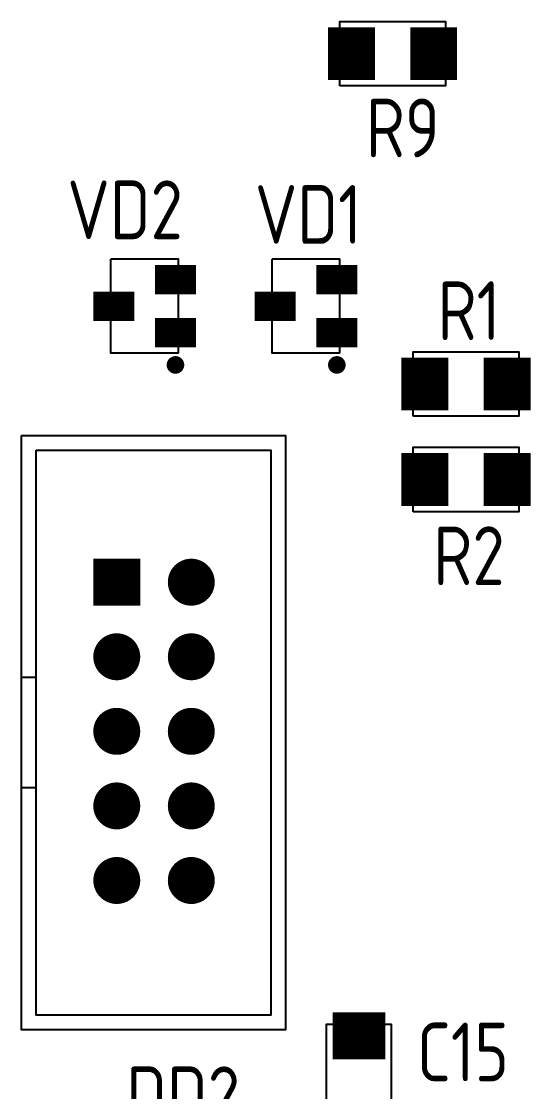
# Model space of a CAD drawing. Extents: x 24 to 880, y 1 to 306.
# Drawn here: x 111.72 to 129.07, y 198.74 to 235.19 of the extents above; entities that cross this region are included whole.
import ezdxf
from ezdxf.enums import TextEntityAlignment as Align

# ---------------------------------------------------------------- set-up
doc = ezdxf.new("R2010")
doc.units = 0
doc.header["$MEASUREMENT"] = 0
doc.layers.add('TOP', color=7, linetype='Continuous')
doc.styles.add('ГОСТ 2.304', font='CS_Gost2304.shx')

msp = doc.modelspace()

# ---------------------------------------------------------------- linework, layer by layer
at = {"layer": 'TOP'}
for points in [[(122.5689, 232.9945), (122.5689, 235.1945), (126.1689, 235.1945), (126.1689, 232.9945)], [(125.0719, 221.7445), (125.0719, 223.9445), (128.6719, 223.9445), (128.6719, 221.7445)], [(111.7189, 221.0945), (120.7189, 221.0945), (120.7189, 200.8445), (111.7189, 200.8445)], [(112.2189, 220.5945), (120.2189, 220.5945), (120.2189, 201.3445), (112.2189, 201.3445)], [(125.0719, 218.4945), (125.0719, 220.6945), (128.6719, 220.6945), (128.6719, 218.4945)], [(124.3219, 197.4445), (122.1219, 197.4445), (122.1219, 201.0445), (124.3219, 201.0445)]]:
    msp.add_lwpolyline(points, close=True, dxfattribs=at)
at = {"layer": 'TOP', "const_width": 0.1}
for points in [[(122.2189, 234.9445), (123.7189, 234.9445), (123.7189, 233.2445), (122.2189, 233.2445)], [(125.0189, 234.9445), (126.5189, 234.9445), (126.5189, 233.2445), (125.0189, 233.2445)], [(116.3189, 226.8445), (117.6189, 226.8445), (117.6189, 225.9445), (116.3189, 225.9445)], [(121.8189, 226.8445), (123.1189, 226.8445), (123.1189, 225.9445), (121.8189, 225.9445)], [(114.2189, 225.9445), (115.5189, 225.9445), (115.5189, 225.0445), (114.2189, 225.0445)], [(119.7189, 225.9445), (121.0189, 225.9445), (121.0189, 225.0445), (119.7189, 225.0445)], [(116.3189, 225.0445), (117.6189, 225.0445), (117.6189, 224.1445), (116.3189, 224.1445)], [(121.8189, 225.0445), (123.1189, 225.0445), (123.1189, 224.1445), (121.8189, 224.1445)], [(124.7219, 223.6945), (126.2219, 223.6945), (126.2219, 221.9945), (124.7219, 221.9945)], [(127.5219, 223.6945), (129.0219, 223.6945), (129.0219, 221.9945), (127.5219, 221.9945)], [(124.7219, 220.4445), (126.2219, 220.4445), (126.2219, 218.7445), (124.7219, 218.7445)], [(127.5219, 220.4445), (129.0219, 220.4445), (129.0219, 218.7445), (127.5219, 218.7445)], [(114.2189, 216.8445), (115.7189, 216.8445), (115.7189, 215.3445), (114.2189, 215.3445)], [(122.3719, 201.3945), (124.0719, 201.3945), (124.0719, 199.8945), (122.3719, 199.8945)]]:
    msp.add_lwpolyline(points, close=True, dxfattribs=at)
for points in [[(122.2719, 234.9445), (122.2719, 233.2445)], [(122.3719, 234.9445), (122.3719, 233.2445)], [(122.4719, 234.9445), (122.4719, 233.2445)], [(122.5719, 234.9445), (122.5719, 233.2445)], [(122.6719, 234.9445), (122.6719, 233.2445)], [(122.7719, 234.9445), (122.7719, 233.2445)], [(122.8719, 234.9445), (122.8719, 233.2445)], [(122.9719, 234.9445), (122.9719, 233.2445)], [(123.0719, 234.9445), (123.0719, 233.2445)], [(123.1719, 234.9445), (123.1719, 233.2445)], [(123.2719, 234.9445), (123.2719, 233.2445)], [(123.3719, 234.9445), (123.3719, 233.2445)], [(123.4719, 234.9445), (123.4719, 233.2445)], [(123.5719, 234.9445), (123.5719, 233.2445)], [(123.6719, 234.9445), (123.6719, 233.2445)], [(125.0719, 234.9445), (125.0719, 233.2445)], [(125.1719, 234.9445), (125.1719, 233.2445)], [(125.2719, 234.9445), (125.2719, 233.2445)], [(125.3719, 234.9445), (125.3719, 233.2445)], [(125.4719, 234.9445), (125.4719, 233.2445)], [(125.5719, 234.9445), (125.5719, 233.2445)], [(125.6719, 234.9445), (125.6719, 233.2445)], [(125.7719, 234.9445), (125.7719, 233.2445)], [(125.8719, 234.9445), (125.8719, 233.2445)], [(125.9719, 234.9445), (125.9719, 233.2445)], [(126.0719, 234.9445), (126.0719, 233.2445)], [(126.1719, 234.9445), (126.1719, 233.2445)], [(126.2719, 234.9445), (126.2719, 233.2445)], [(126.3719, 234.9445), (126.3719, 233.2445)], [(126.4719, 234.9445), (126.4719, 233.2445)], [(116.3719, 226.8445), (116.3719, 225.9445)], [(116.4719, 226.8445), (116.4719, 225.9445)], [(116.5719, 226.8445), (116.5719, 225.9445)], [(116.6719, 226.8445), (116.6719, 225.9445)], [(116.7719, 226.8445), (116.7719, 225.9445)], [(116.8719, 226.8445), (116.8719, 225.9445)], [(116.9719, 226.8445), (116.9719, 225.9445)], [(117.0719, 226.8445), (117.0719, 225.9445)], [(117.1719, 226.8445), (117.1719, 225.9445)], [(117.2719, 226.8445), (117.2719, 225.9445)], [(117.3719, 226.8445), (117.3719, 225.9445)], [(117.4719, 226.8445), (117.4719, 225.9445)], [(117.5719, 226.8445), (117.5719, 225.9445)], [(121.8719, 226.8445), (121.8719, 225.9445)], [(121.9719, 226.8445), (121.9719, 225.9445)], [(122.0719, 226.8445), (122.0719, 225.9445)], [(122.1719, 226.8445), (122.1719, 225.9445)], [(122.2719, 226.8445), (122.2719, 225.9445)], [(122.3719, 226.8445), (122.3719, 225.9445)], [(122.4719, 226.8445), (122.4719, 225.9445)], [(122.5719, 226.8445), (122.5719, 225.9445)], [(122.6719, 226.8445), (122.6719, 225.9445)], [(122.7719, 226.8445), (122.7719, 225.9445)], [(122.8719, 226.8445), (122.8719, 225.9445)], [(122.9719, 226.8445), (122.9719, 225.9445)], [(123.0719, 226.8445), (123.0719, 225.9445)], [(114.2719, 225.9445), (114.2719, 225.0445)], [(114.3719, 225.9445), (114.3719, 225.0445)], [(114.4719, 225.9445), (114.4719, 225.0445)], [(114.5719, 225.9445), (114.5719, 225.0445)], [(114.6719, 225.9445), (114.6719, 225.0445)], [(114.7719, 225.9445), (114.7719, 225.0445)], [(114.8719, 225.9445), (114.8719, 225.0445)], [(114.9719, 225.9445), (114.9719, 225.0445)], [(115.0719, 225.9445), (115.0719, 225.0445)], [(115.1719, 225.9445), (115.1719, 225.0445)], [(115.2719, 225.9445), (115.2719, 225.0445)], [(115.3719, 225.9445), (115.3719, 225.0445)], [(115.4719, 225.9445), (115.4719, 225.0445)], [(119.7719, 225.9445), (119.7719, 225.0445)], [(119.8719, 225.9445), (119.8719, 225.0445)], [(119.9719, 225.9445), (119.9719, 225.0445)], [(120.0719, 225.9445), (120.0719, 225.0445)], [(120.1719, 225.9445), (120.1719, 225.0445)], [(120.2719, 225.9445), (120.2719, 225.0445)], [(120.3719, 225.9445), (120.3719, 225.0445)], [(120.4719, 225.9445), (120.4719, 225.0445)], [(120.5719, 225.9445), (120.5719, 225.0445)], [(120.6719, 225.9445), (120.6719, 225.0445)], [(120.7719, 225.9445), (120.7719, 225.0445)], [(120.8719, 225.9445), (120.8719, 225.0445)], [(120.9719, 225.9445), (120.9719, 225.0445)], [(116.3719, 225.0445), (116.3719, 224.1445)], [(116.4719, 225.0445), (116.4719, 224.1445)], [(116.5719, 225.0445), (116.5719, 224.1445)], [(116.6719, 225.0445), (116.6719, 224.1445)], [(116.7719, 225.0445), (116.7719, 224.1445)], [(116.8719, 225.0445), (116.8719, 224.1445)], [(116.9719, 225.0445), (116.9719, 224.1445)], [(117.0719, 225.0445), (117.0719, 224.1445)], [(117.1719, 225.0445), (117.1719, 224.1445)], [(117.2719, 225.0445), (117.2719, 224.1445)], [(117.3719, 225.0445), (117.3719, 224.1445)], [(117.4719, 225.0445), (117.4719, 224.1445)], [(117.5719, 225.0445), (117.5719, 224.1445)], [(121.8719, 225.0445), (121.8719, 224.1445)], [(121.9719, 225.0445), (121.9719, 224.1445)], [(122.0719, 225.0445), (122.0719, 224.1445)], [(122.1719, 225.0445), (122.1719, 224.1445)], [(122.2719, 225.0445), (122.2719, 224.1445)], [(122.3719, 225.0445), (122.3719, 224.1445)], [(122.4719, 225.0445), (122.4719, 224.1445)], [(122.5719, 225.0445), (122.5719, 224.1445)], [(122.6719, 225.0445), (122.6719, 224.1445)], [(122.7719, 225.0445), (122.7719, 224.1445)], [(122.8719, 225.0445), (122.8719, 224.1445)], [(122.9719, 225.0445), (122.9719, 224.1445)], [(123.0719, 225.0445), (123.0719, 224.1445)], [(116.7719, 223.6475), (116.7719, 223.3415)], [(116.8719, 223.7245), (116.8719, 223.2645)], [(116.9719, 223.7435), (116.9719, 223.2455)], [(117.0719, 223.7215), (117.0719, 223.2675)], [(117.1719, 223.6395), (117.1719, 223.3495)], [(122.2719, 223.6475), (122.2719, 223.3415)], [(122.3719, 223.7245), (122.3719, 223.2645)], [(122.4719, 223.7435), (122.4719, 223.2455)], [(122.5719, 223.7215), (122.5719, 223.2675)], [(122.6719, 223.6395), (122.6719, 223.3495)], [(124.7719, 223.6945), (124.7719, 221.9945)], [(124.8719, 223.6945), (124.8719, 221.9945)], [(124.9719, 223.6945), (124.9719, 221.9945)], [(125.0719, 223.6945), (125.0719, 221.9945)], [(125.1719, 223.6945), (125.1719, 221.9945)], [(125.2719, 223.6945), (125.2719, 221.9945)], [(125.3719, 223.6945), (125.3719, 221.9945)], [(125.4719, 223.6945), (125.4719, 221.9945)], [(125.5719, 223.6945), (125.5719, 221.9945)], [(125.6719, 223.6945), (125.6719, 221.9945)], [(125.7719, 223.6945), (125.7719, 221.9945)], [(125.8719, 223.6945), (125.8719, 221.9945)], [(125.9719, 223.6945), (125.9719, 221.9945)], [(126.0719, 223.6945), (126.0719, 221.9945)], [(126.1719, 223.6945), (126.1719, 221.9945)], [(127.5719, 223.6945), (127.5719, 221.9945)], [(127.6719, 223.6945), (127.6719, 221.9945)], [(127.7719, 223.6945), (127.7719, 221.9945)], [(127.8719, 223.6945), (127.8719, 221.9945)], [(127.9719, 223.6945), (127.9719, 221.9945)], [(128.0719, 223.6945), (128.0719, 221.9945)], [(128.1719, 223.6945), (128.1719, 221.9945)], [(128.2719, 223.6945), (128.2719, 221.9945)], [(128.3719, 223.6945), (128.3719, 221.9945)], [(128.4719, 223.6945), (128.4719, 221.9945)], [(128.5719, 223.6945), (128.5719, 221.9945)], [(128.6719, 223.6945), (128.6719, 221.9945)], [(128.7719, 223.6945), (128.7719, 221.9945)], [(128.8719, 223.6945), (128.8719, 221.9945)], [(128.9719, 223.6945), (128.9719, 221.9945)], [(124.7719, 220.4445), (124.7719, 218.7445)], [(124.8719, 220.4445), (124.8719, 218.7445)], [(124.9719, 220.4445), (124.9719, 218.7445)], [(125.0719, 220.4445), (125.0719, 218.7445)], [(125.1719, 220.4445), (125.1719, 218.7445)], [(125.2719, 220.4445), (125.2719, 218.7445)], [(125.3719, 220.4445), (125.3719, 218.7445)], [(125.4719, 220.4445), (125.4719, 218.7445)], [(125.5719, 220.4445), (125.5719, 218.7445)], [(125.6719, 220.4445), (125.6719, 218.7445)], [(125.7719, 220.4445), (125.7719, 218.7445)], [(125.8719, 220.4445), (125.8719, 218.7445)], [(125.9719, 220.4445), (125.9719, 218.7445)], [(126.0719, 220.4445), (126.0719, 218.7445)], [(126.1719, 220.4445), (126.1719, 218.7445)], [(127.5719, 220.4445), (127.5719, 218.7445)], [(127.6719, 220.4445), (127.6719, 218.7445)], [(127.7719, 220.4445), (127.7719, 218.7445)], [(127.8719, 220.4445), (127.8719, 218.7445)], [(127.9719, 220.4445), (127.9719, 218.7445)], [(128.0719, 220.4445), (128.0719, 218.7445)], [(128.1719, 220.4445), (128.1719, 218.7445)], [(128.2719, 220.4445), (128.2719, 218.7445)], [(128.3719, 220.4445), (128.3719, 218.7445)], [(128.4719, 220.4445), (128.4719, 218.7445)], [(128.5719, 220.4445), (128.5719, 218.7445)], [(128.6719, 220.4445), (128.6719, 218.7445)], [(128.7719, 220.4445), (128.7719, 218.7445)], [(128.8719, 220.4445), (128.8719, 218.7445)], [(128.9719, 220.4445), (128.9719, 218.7445)], [(114.2719, 216.8445), (114.2719, 215.3445)], [(114.3719, 216.8445), (114.3719, 215.3445)], [(114.4719, 216.8445), (114.4719, 215.3445)], [(114.5719, 216.8445), (114.5719, 215.3445)], [(114.6719, 216.8445), (114.6719, 215.3445)], [(114.7719, 216.8445), (114.7719, 215.3445)], [(114.8719, 216.8445), (114.8719, 215.3445)], [(114.9719, 216.8445), (114.9719, 215.3445)], [(115.0719, 216.8445), (115.0719, 215.3445)], [(115.1719, 216.8445), (115.1719, 215.3445)], [(115.2719, 216.8445), (115.2719, 215.3445)], [(115.3719, 216.8445), (115.3719, 215.3445)], [(115.4719, 216.8445), (115.4719, 215.3445)], [(115.5719, 216.8445), (115.5719, 215.3445)], [(115.6719, 216.8445), (115.6719, 215.3445)], [(117.3719, 216.8315), (117.3719, 215.3575)], [(117.4719, 216.8435), (117.4719, 215.3455)], [(117.5719, 216.8415), (117.5719, 215.3475)], [(116.8719, 216.4895), (116.8719, 215.6995)], [(116.9719, 216.6175), (116.9719, 215.5715)], [(117.0719, 216.7035), (117.0719, 215.4855)], [(117.1719, 216.7645), (117.1719, 215.4245)], [(117.2719, 216.8055), (117.2719, 215.3835)], [(117.6719, 216.8265), (117.6719, 215.3625)], [(117.7719, 216.7965), (117.7719, 215.3925)], [(117.8719, 216.7505), (117.8719, 215.4385)], [(117.9719, 216.6845), (117.9719, 215.5045)], [(118.0719, 216.5895), (118.0719, 215.5995)], [(116.7719, 216.2335), (116.7719, 215.9555)], [(118.1719, 216.4445), (118.1719, 215.7445)], [(114.7719, 214.2775), (114.7719, 212.8315)], [(114.8719, 214.2975), (114.8719, 212.8115)], [(114.9719, 214.3035), (114.9719, 212.8055)], [(115.0719, 214.2965), (115.0719, 212.8125)], [(115.1719, 214.2765), (115.1719, 212.8325)], [(117.3719, 214.2915), (117.3719, 212.8175)], [(117.4719, 214.3035), (117.4719, 212.8055)], [(117.5719, 214.3015), (117.5719, 212.8075)], [(117.6719, 214.2865), (117.6719, 212.8225)], [(114.3719, 214.0075), (114.3719, 213.1015)], [(114.4719, 214.1155), (114.4719, 212.9935)], [(114.5719, 214.1905), (114.5719, 212.9185)], [(114.6719, 214.2425), (114.6719, 212.8665)], [(115.2719, 214.2405), (115.2719, 212.8685)], [(115.3719, 214.1865), (115.3719, 212.9225)], [(115.4719, 214.1105), (115.4719, 212.9985)], [(115.5719, 213.9995), (115.5719, 213.1095)], [(116.8719, 213.9495), (116.8719, 213.1595)], [(116.9719, 214.0775), (116.9719, 213.0315)], [(117.0719, 214.1635), (117.0719, 212.9455)], [(117.1719, 214.2245), (117.1719, 212.8845)], [(117.2719, 214.2655), (117.2719, 212.8435)], [(117.7719, 214.2565), (117.7719, 212.8525)], [(117.8719, 214.2105), (117.8719, 212.8985)], [(117.9719, 214.1445), (117.9719, 212.9645)], [(118.0719, 214.0495), (118.0719, 213.0595)], [(114.2719, 213.8305), (114.2719, 213.2785)], [(115.6719, 213.8155), (115.6719, 213.2935)], [(116.7719, 213.6935), (116.7719, 213.4155)], [(118.1719, 213.9045), (118.1719, 213.2045)], [(114.7719, 211.7375), (114.7719, 210.2915)], [(114.8719, 211.7575), (114.8719, 210.2715)], [(114.9719, 211.7635), (114.9719, 210.2655)], [(115.0719, 211.7565), (115.0719, 210.2725)], [(115.1719, 211.7365), (115.1719, 210.2925)], [(117.2719, 211.7255), (117.2719, 210.3035)], [(117.3719, 211.7515), (117.3719, 210.2775)], [(117.4719, 211.7635), (117.4719, 210.2655)], [(117.5719, 211.7615), (117.5719, 210.2675)], [(117.6719, 211.7465), (117.6719, 210.2825)], [(114.3719, 211.4675), (114.3719, 210.5615)], [(114.4719, 211.5755), (114.4719, 210.4535)], [(114.5719, 211.6505), (114.5719, 210.3785)], [(114.6719, 211.7025), (114.6719, 210.3265)], [(115.2719, 211.7005), (115.2719, 210.3285)], [(115.3719, 211.6465), (115.3719, 210.3825)], [(115.4719, 211.5705), (115.4719, 210.4585)], [(115.5719, 211.4595), (115.5719, 210.5695)], [(116.8719, 211.4095), (116.8719, 210.6195)], [(116.9719, 211.5375), (116.9719, 210.4915)], [(117.0719, 211.6235), (117.0719, 210.4055)], [(117.1719, 211.6845), (117.1719, 210.3445)], [(117.7719, 211.7165), (117.7719, 210.3125)], [(117.8719, 211.6705), (117.8719, 210.3585)], [(117.9719, 211.6045), (117.9719, 210.4245)], [(118.0719, 211.5095), (118.0719, 210.5195)], [(118.1719, 211.3645), (118.1719, 210.6645)], [(114.2719, 211.2905), (114.2719, 210.7385)], [(115.6719, 211.2755), (115.6719, 210.7535)], [(116.7719, 211.1535), (116.7719, 210.8755)], [(114.7719, 209.1975), (114.7719, 207.7515)], [(114.8719, 209.2175), (114.8719, 207.7315)], [(114.9719, 209.2235), (114.9719, 207.7255)], [(115.0719, 209.2165), (115.0719, 207.7325)], [(115.1719, 209.1965), (115.1719, 207.7525)], [(117.2719, 209.1855), (117.2719, 207.7635)], [(117.3719, 209.2115), (117.3719, 207.7375)], [(117.4719, 209.2235), (117.4719, 207.7255)], [(117.5719, 209.2215), (117.5719, 207.7275)], [(117.6719, 209.2065), (117.6719, 207.7425)], [(117.7719, 209.1765), (117.7719, 207.7725)], [(114.3719, 208.9275), (114.3719, 208.0215)], [(114.4719, 209.0355), (114.4719, 207.9135)], [(114.5719, 209.1105), (114.5719, 207.8385)], [(114.6719, 209.1625), (114.6719, 207.7865)], [(115.2719, 209.1605), (115.2719, 207.7885)], [(115.3719, 209.1065), (115.3719, 207.8425)], [(115.4719, 209.0305), (115.4719, 207.9185)], [(115.5719, 208.9195), (115.5719, 208.0295)], [(116.8719, 208.8695), (116.8719, 208.0795)], [(116.9719, 208.9975), (116.9719, 207.9515)], [(117.0719, 209.0835), (117.0719, 207.8655)], [(117.1719, 209.1445), (117.1719, 207.8045)], [(117.8719, 209.1305), (117.8719, 207.8185)], [(117.9719, 209.0645), (117.9719, 207.8845)], [(118.0719, 208.9695), (118.0719, 207.9795)], [(118.1719, 208.8245), (118.1719, 208.1245)], [(114.2719, 208.7505), (114.2719, 208.1985)], [(115.6719, 208.7355), (115.6719, 208.2135)], [(116.7719, 208.6135), (116.7719, 208.3355)], [(114.6719, 206.6225), (114.6719, 205.2465)], [(114.7719, 206.6575), (114.7719, 205.2115)], [(114.8719, 206.6775), (114.8719, 205.1915)], [(114.9719, 206.6835), (114.9719, 205.1855)], [(115.0719, 206.6765), (115.0719, 205.1925)], [(115.1719, 206.6565), (115.1719, 205.2125)], [(117.2719, 206.6455), (117.2719, 205.2235)], [(117.3719, 206.6715), (117.3719, 205.1975)], [(117.4719, 206.6835), (117.4719, 205.1855)], [(117.5719, 206.6815), (117.5719, 205.1875)], [(117.6719, 206.6665), (117.6719, 205.2025)], [(117.7719, 206.6365), (117.7719, 205.2325)], [(114.3719, 206.3875), (114.3719, 205.4815)], [(114.4719, 206.4955), (114.4719, 205.3735)], [(114.5719, 206.5705), (114.5719, 205.2985)], [(115.2719, 206.6205), (115.2719, 205.2485)], [(115.3719, 206.5665), (115.3719, 205.3025)], [(115.4719, 206.4905), (115.4719, 205.3785)], [(115.5719, 206.3795), (115.5719, 205.4895)], [(116.8719, 206.3295), (116.8719, 205.5395)], [(116.9719, 206.4575), (116.9719, 205.4115)], [(117.0719, 206.5435), (117.0719, 205.3255)], [(117.1719, 206.6045), (117.1719, 205.2645)], [(117.8719, 206.5905), (117.8719, 205.2785)], [(117.9719, 206.5245), (117.9719, 205.3445)], [(118.0719, 206.4295), (118.0719, 205.4395)], [(118.1719, 206.2845), (118.1719, 205.5845)], [(114.2719, 206.2105), (114.2719, 205.6585)], [(115.6719, 206.1955), (115.6719, 205.6735)], [(116.7719, 206.0735), (116.7719, 205.7955)], [(122.3719, 201.3945), (122.3719, 199.8945)], [(122.4719, 201.3945), (122.4719, 199.8945)], [(122.5719, 201.3945), (122.5719, 199.8945)], [(122.6719, 201.3945), (122.6719, 199.8945)], [(122.7719, 201.3945), (122.7719, 199.8945)], [(122.8719, 201.3945), (122.8719, 199.8945)], [(122.9719, 201.3945), (122.9719, 199.8945)], [(123.0719, 201.3945), (123.0719, 199.8945)], [(123.1719, 201.3945), (123.1719, 199.8945)], [(123.2719, 201.3945), (123.2719, 199.8945)], [(123.3719, 201.3945), (123.3719, 199.8945)], [(123.4719, 201.3945), (123.4719, 199.8945)], [(123.5719, 201.3945), (123.5719, 199.8945)], [(123.6719, 201.3945), (123.6719, 199.8945)], [(123.7719, 201.3945), (123.7719, 199.8945)], [(123.8719, 201.3945), (123.8719, 199.8945)], [(123.9719, 201.3945), (123.9719, 199.8945)], [(124.0719, 201.3945), (124.0719, 199.8945)]]:
    msp.add_lwpolyline(points, dxfattribs=at)
at = {"layer": 'TOP'}
for points in [[(117.0689, 223.8945), (117.0689, 227.0945), (114.7689, 227.0945)], [(117.0689, 223.8945), (114.7689, 223.8945), (114.7689, 227.0945)], [(122.5689, 223.8945), (122.5689, 227.0945), (120.2689, 227.0945)], [(122.5689, 223.8945), (120.2689, 223.8945), (120.2689, 227.0945)], [(112.2189, 212.8445), (111.7189, 212.8445)], [(112.2189, 209.0945), (111.7189, 209.0945)]]:
    msp.add_lwpolyline(points, dxfattribs=at)
at = {"layer": 'TOP', "const_width": 0.1}
for points in [[(116.9689, 223.2445, 1), (116.9689, 223.7445, 1)], [(122.4689, 223.2445, 1), (122.4689, 223.7445, 1)], [(116.7589, 216.0945, 1), (118.2589, 216.0945, 1)], [(114.2189, 213.5545, 1), (115.7189, 213.5545, 1)], [(116.7589, 213.5545, 1), (118.2589, 213.5545, 1)], [(114.2189, 211.0145, 1), (115.7189, 211.0145, 1)], [(116.7589, 211.0145, 1), (118.2589, 211.0145, 1)], [(114.2189, 208.4745, 1), (115.7189, 208.4745, 1)], [(116.7589, 208.4745, 1), (118.2589, 208.4745, 1)], [(114.2189, 205.9345, 1), (115.7189, 205.9345, 1)], [(116.7589, 205.9345, 1), (118.2589, 205.9345, 1)]]:
    msp.add_lwpolyline(points, format="xyb", close=True, dxfattribs=at)

# ---------------------------------------------------------------- texts
at = {"layer": 'TOP', "lineweight": 20, "style": 'ГОСТ 2.304'}
for s, p in [('R9', (124.718, 230.5684)), ('VD2', (115.2507, 227.7775)), ('VD1', (121.4961, 227.6209)), ('R1', (126.9719, 224.3445)), ('R2', (126.9719, 215.995)), ('DD2', (117.2299, 197.6021))]:
    msp.add_text(s, height=2, dxfattribs=at).set_placement(p, align=Align.CENTER)
msp.add_text('C15', height=2, dxfattribs=at).set_placement((125.1965, 199.0945))

doc.saveas('drawing.dxf')
